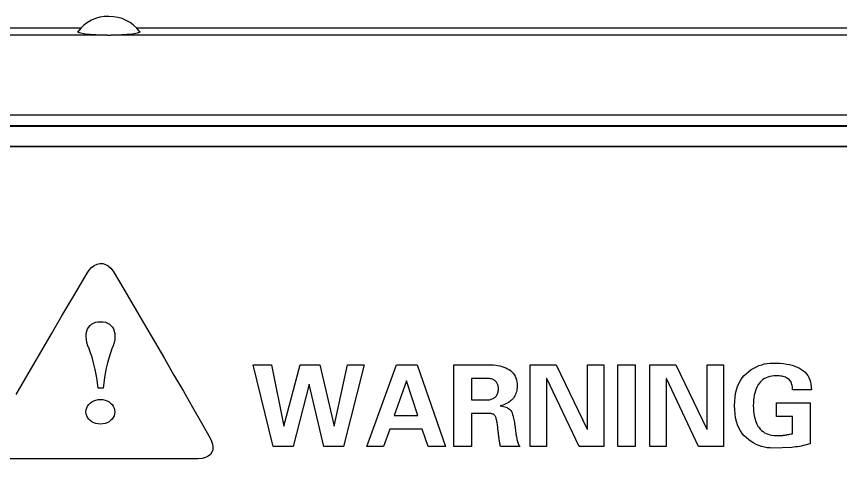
# Model space of a CAD drawing. Header units: inches. Extents: x 0.6 to 61.5, y 0.9 to 41.7.
# Drawn here: x 8.342 to 8.948, y 36.811 to 37.143 of the extents above; entities that cross this region are included whole.
import ezdxf

# ---------------------------------------------------------------- set-up
doc = ezdxf.new("R2010")
doc.units = ezdxf.units.IN
doc.header["$MEASUREMENT"] = 0
doc.layers.add('ARTWORK', color=2, linetype='Continuous')
doc.layers.add('OBJECT', color=7, linetype='Continuous')

msp = doc.modelspace()

# ---------------------------------------------------------------- linework, layer by layer
at = {"layer": 'ARTWORK'}
msp.add_line((13.41312, 37.04726), (7.34312, 37.04726), dxfattribs=at)
for points in [[(13.41312, 35.47726), (7.34312, 35.47726), (7.34312, 37.04726), (13.41312, 37.04726), (13.41312, 35.47726), (13.41312, 35.47726)], [(8.34131, 36.86482), (8.3474, 36.87528), (8.35363, 36.88597), (8.3602, 36.89722), (8.36727, 36.90933), (8.37505, 36.92262), (8.38372, 36.9374), (8.39347, 36.95399), (8.39347, 36.95399), (8.39507, 36.9563), (8.39686, 36.9582), (8.39881, 36.95965), (8.40086, 36.96064), (8.40297, 36.96114), (8.40509, 36.96112), (8.40716, 36.96057), (8.40915, 36.95946), (8.41101, 36.95777), (8.41268, 36.95548), (8.41268, 36.95548), (8.42057, 36.94225), (8.42829, 36.92922), (8.43584, 36.91638), (8.44322, 36.90374), (8.45043, 36.89132), (8.45748, 36.87912), (8.46437, 36.86715), (8.4711, 36.85542), (8.47768, 36.84394), (8.48411, 36.83271), (8.48411, 36.83271), (8.4852, 36.83046), (8.48588, 36.82825), (8.48614, 36.82611), (8.48597, 36.8241), (8.48536, 36.82227), (8.48429, 36.82066), (8.48276, 36.81932), (8.48075, 36.8183), (8.47825, 36.81766), (8.47525, 36.81743), (8.47525, 36.81743)], [(8.40161, 36.86947), (8.40161, 36.86947), (8.4006, 36.87696), (8.39949, 36.88311), (8.39833, 36.88813), (8.39716, 36.8922), (8.39604, 36.89552), (8.39502, 36.8983), (8.39413, 36.90072), (8.39344, 36.90297), (8.39299, 36.90526), (8.39283, 36.90778), (8.39283, 36.90778), (8.39295, 36.90974), (8.39331, 36.91151), (8.3939, 36.91309), (8.3947, 36.91446), (8.3957, 36.91564), (8.3969, 36.91662), (8.39827, 36.91738), (8.39982, 36.91793), (8.40152, 36.91826), (8.40337, 36.91837), (8.40337, 36.91837), (8.40525, 36.91826), (8.40698, 36.91793), (8.40854, 36.91738), (8.40993, 36.91662), (8.41113, 36.91564), (8.41214, 36.91446), (8.41294, 36.91309), (8.41353, 36.91151), (8.41389, 36.90974), (8.41401, 36.90778), (8.41401, 36.90778), (8.41385, 36.90526), (8.4134, 36.90297), (8.41271, 36.90072), (8.41183, 36.8983), (8.4108, 36.89552), (8.40968, 36.8922), (8.40852, 36.88813), (8.40736, 36.88311), (8.40625, 36.87696), (8.40525, 36.86947), (8.40161, 36.86947)], [(8.55026, 36.88667), (8.56485, 36.88667), (8.57535, 36.84142), (8.58518, 36.88667), (8.59751, 36.88667), (8.58218, 36.82651), (8.56785, 36.82651), (8.55701, 36.87234), (8.54518, 36.82651), (8.53051, 36.82651), (8.51583, 36.88667), (8.52917, 36.88667), (8.53842, 36.84142), (8.55026, 36.88667), (8.55026, 36.88667)], [(8.59944, 36.8265), (8.62117, 36.88667), (8.63652, 36.88667), (8.65742, 36.8265), (8.64444, 36.8265), (8.64009, 36.83925), (8.61627, 36.83925), (8.61175, 36.8265), (8.59944, 36.8265), (8.59944, 36.8265)], [(8.67643, 36.8265), (8.66351, 36.8265), (8.66351, 36.88667), (8.6891, 36.88667), (8.6891, 36.88667), (8.69088, 36.88664), (8.6926, 36.88653), (8.69426, 36.88635), (8.69586, 36.8861), (8.69739, 36.88578), (8.69886, 36.88538), (8.70026, 36.88492), (8.7016, 36.88438), (8.70288, 36.88377), (8.7041, 36.88309), (8.7041, 36.88309), (8.70522, 36.88233), (8.70623, 36.88146), (8.70711, 36.8805), (8.70788, 36.87944), (8.70853, 36.87828), (8.70907, 36.87702), (8.70948, 36.87566), (8.70978, 36.87421), (8.70995, 36.87266), (8.71001, 36.871), (8.71001, 36.871), (8.70998, 36.86986), (8.70988, 36.86876), (8.70971, 36.86769), (8.70948, 36.86668), (8.70918, 36.8657), (8.70881, 36.86476), (8.70838, 36.86386), (8.70788, 36.86301), (8.70731, 36.8622), (8.70668, 36.86142), (8.70668, 36.86142), (8.70599, 36.8607), (8.70525, 36.86002), (8.70445, 36.8594), (8.70361, 36.85882), (8.70272, 36.8583), (8.70178, 36.85782), (8.70079, 36.8574), (8.69975, 36.85702), (8.69865, 36.8567), (8.69751, 36.85642), (8.69751, 36.85642), (8.6988, 36.85623), (8.69998, 36.85599), (8.70106, 36.8557), (8.70204, 36.85537), (8.70292, 36.85499), (8.7037, 36.85455), (8.70438, 36.85408), (8.70495, 36.85355), (8.70543, 36.85297), (8.7058, 36.85235), (8.7058, 36.85235), (8.70612, 36.85167), (8.70642, 36.85094), (8.7067, 36.85015), (8.70697, 36.84931), (8.70722, 36.84841), (8.70745, 36.84746), (8.70767, 36.84645), (8.70787, 36.84539), (8.70805, 36.84427), (8.70822, 36.8431), (8.70822, 36.8431), (8.70838, 36.84192), (8.70853, 36.84079), (8.70867, 36.83971), (8.70881, 36.83868), (8.70894, 36.83769), (8.70907, 36.83676), (8.70919, 36.83587), (8.7093, 36.83503), (8.70941, 36.83425), (8.70951, 36.8335), (8.70951, 36.8335), (8.7097, 36.83258), (8.70991, 36.83171), (8.71012, 36.83089), (8.71035, 36.83011), (8.7106, 36.82939), (8.71085, 36.82871), (8.71112, 36.82809), (8.71141, 36.82751), (8.7117, 36.82698), (8.71201, 36.8265), (8.69776, 36.8265), (8.69776, 36.8265), (8.69762, 36.82725), (8.69748, 36.82797), (8.69735, 36.82867), (8.69722, 36.82936), (8.69711, 36.83003), (8.697, 36.83067), (8.6969, 36.83131), (8.6968, 36.83192), (8.69672, 36.83251), (8.69664, 36.83309), (8.69664, 36.83309), (8.69656, 36.83368), (8.69648, 36.83432), (8.6964, 36.835), (8.69631, 36.83573), (8.69622, 36.83651), (8.69613, 36.83733), (8.69603, 36.8382), (8.69593, 36.83912), (8.69583, 36.84008), (8.69572, 36.84109), (8.69572, 36.84109), (8.69561, 36.84209), (8.69548, 36.84304), (8.69535, 36.84393), (8.6952, 36.84475), (8.69504, 36.84553), (8.69487, 36.84624), (8.69469, 36.84689), (8.6945, 36.84749), (8.6943, 36.84803), (8.69408, 36.8485), (8.69408, 36.8485), (8.69385, 36.84894), (8.69358, 36.84932), (8.69328, 36.84966), (8.69293, 36.84995), (8.69255, 36.8502), (8.69214, 36.8504), (8.69168, 36.85055), (8.69119, 36.85067), (8.69066, 36.85073), (8.6901, 36.85075), (8.67643, 36.85075), (8.67643, 36.8265), (8.67643, 36.8265)], [(8.7556, 36.82651), (8.73185, 36.87651), (8.73167, 36.87651), (8.73167, 36.82651), (8.7196, 36.82651), (8.7196, 36.88667), (8.73877, 36.88667), (8.76167, 36.83934), (8.76185, 36.83934), (8.76185, 36.88667), (8.77392, 36.88667), (8.77392, 36.82651), (8.7556, 36.82651), (8.7556, 36.82651)], [(8.79701, 36.82651), (8.78409, 36.82651), (8.78409, 36.88668), (8.79701, 36.88668), (8.79701, 36.82651), (8.79701, 36.82651)], [(8.8436, 36.82651), (8.81985, 36.87651), (8.81967, 36.87651), (8.81967, 36.82651), (8.8076, 36.82651), (8.8076, 36.88667), (8.82677, 36.88667), (8.84967, 36.83934), (8.84985, 36.83934), (8.84985, 36.88667), (8.86192, 36.88667), (8.86192, 36.82651), (8.8436, 36.82651), (8.8436, 36.82651)], [(8.90101, 36.84859), (8.90101, 36.85859), (8.92568, 36.85859), (8.92568, 36.8285), (8.92568, 36.8285), (8.9244, 36.82812), (8.92311, 36.82776), (8.9218, 36.82743), (8.92047, 36.82712), (8.91913, 36.82684), (8.91777, 36.82659), (8.9164, 36.82636), (8.91501, 36.82616), (8.9136, 36.82599), (8.91218, 36.82584), (8.89834, 36.82534), (8.89834, 36.82534), (8.89618, 36.82541), (8.89407, 36.82564), (8.89199, 36.82601), (8.88997, 36.82654), (8.88798, 36.82721), (8.88605, 36.82803), (8.88415, 36.82901), (8.88231, 36.83013), (8.8805, 36.8314), (8.87875, 36.83282), (8.87875, 36.83282), (8.8771, 36.83441), (8.87563, 36.83618), (8.87433, 36.83812), (8.8732, 36.84023), (8.87225, 36.84252), (8.87147, 36.84499), (8.87086, 36.84764), (8.87043, 36.85046), (8.87017, 36.85346), (8.87008, 36.85663), (8.87008, 36.85663), (8.87017, 36.85977), (8.87043, 36.86274), (8.87087, 36.86554), (8.87148, 36.86817), (8.87226, 36.87063), (8.87322, 36.87292), (8.87435, 36.87503), (8.87566, 36.87698), (8.87714, 36.87875), (8.8788, 36.88035), (8.8788, 36.88035), (8.88056, 36.88179), (8.88237, 36.88307), (8.88421, 36.88421), (8.8861, 36.88519), (8.88804, 36.88603), (8.89001, 36.88671), (8.89203, 36.88724), (8.8941, 36.88762), (8.8962, 36.88785), (8.89834, 36.88792), (8.89834, 36.88792), (8.90101, 36.88787), (8.90356, 36.88774), (8.90597, 36.8875), (8.90826, 36.88718), (8.91042, 36.88676), (8.91245, 36.88626), (8.91435, 36.88565), (8.91613, 36.88496), (8.91778, 36.88417), (8.9193, 36.8833), (8.9193, 36.8833), (8.92069, 36.88231), (8.92193, 36.88122), (8.92302, 36.88001), (8.92397, 36.87868), (8.92477, 36.87724), (8.92543, 36.87569), (8.92594, 36.87402), (8.9263, 36.87224), (8.92652, 36.87035), (8.92659, 36.86834), (8.91276, 36.86834), (8.91276, 36.86834), (8.91273, 36.86941), (8.91264, 36.87042), (8.91248, 36.87136), (8.91226, 36.87224), (8.91198, 36.87306), (8.91163, 36.87382), (8.91122, 36.87451), (8.91074, 36.87514), (8.9102, 36.87571), (8.90959, 36.87621), (8.90959, 36.87621), (8.90894, 36.87667), (8.90823, 36.87707), (8.90747, 36.87743), (8.90666, 36.87774), (8.9058, 36.878), (8.90489, 36.87821), (8.90392, 36.87838), (8.90291, 36.87849), (8.90184, 36.87856), (8.90072, 36.87859), (8.90072, 36.87859), (8.89908, 36.87853), (8.89752, 36.87836), (8.89605, 36.87807), (8.89466, 36.87766), (8.89335, 36.87714), (8.89213, 36.8765), (8.89099, 36.87575), (8.88994, 36.87488), (8.88897, 36.8739), (8.88808, 36.8728), (8.88808, 36.8728), (8.88727, 36.87159), (8.88655, 36.87029), (8.88592, 36.8689), (8.88537, 36.86742), (8.8849, 36.86585), (8.88452, 36.86418), (8.88422, 36.86242), (8.88401, 36.86057), (8.88389, 36.85862), (8.88384, 36.85659), (8.88384, 36.85659), (8.88389, 36.85455), (8.88401, 36.85261), (8.88423, 36.85076), (8.88452, 36.849), (8.88491, 36.84733), (8.88537, 36.84576), (8.88593, 36.84428), (8.88656, 36.84289), (8.88729, 36.84159), (8.88809, 36.84038), (8.88809, 36.84038), (8.88898, 36.83928), (8.88996, 36.83829), (8.89101, 36.83743), (8.89215, 36.83667), (8.89338, 36.83604), (8.89469, 36.83551), (8.89608, 36.83511), (8.89755, 36.83482), (8.89911, 36.83465), (8.90075, 36.83459), (8.90075, 36.83459), (8.9014, 36.83459), (8.90203, 36.83459), (8.90262, 36.8346), (8.90318, 36.83461), (8.90371, 36.83463), (8.90421, 36.83465), (8.90467, 36.83467), (8.90511, 36.83469), (8.90551, 36.83472), (8.90589, 36.83475), (8.90589, 36.83475), (8.90628, 36.8348), (8.90673, 36.83485), (8.90726, 36.83493), (8.90785, 36.83502), (8.9085, 36.83513), (8.90922, 36.83525), (8.91001, 36.8354), (8.91086, 36.83555), (8.91178, 36.83573), (8.91276, 36.83592), (8.91276, 36.84859), (8.90101, 36.84859), (8.90101, 36.84859)], [(8.63685, 36.84925), (8.62859, 36.87493), (8.6196, 36.84925), (8.63685, 36.84925)], [(8.67643, 36.86075), (8.68726, 36.86075), (8.68726, 36.86075), (8.68809, 36.86078), (8.68889, 36.86084), (8.68964, 36.86095), (8.69036, 36.86109), (8.69104, 36.86129), (8.69169, 36.86152), (8.69229, 36.8618), (8.69286, 36.86211), (8.69339, 36.86248), (8.69389, 36.86288), (8.69389, 36.86288), (8.69434, 36.86332), (8.69474, 36.8638), (8.6951, 36.86432), (8.69541, 36.86488), (8.69567, 36.86547), (8.69588, 36.8661), (8.69605, 36.86677), (8.69617, 36.86748), (8.69624, 36.86822), (8.69626, 36.869), (8.69626, 36.869), (8.69624, 36.86977), (8.69617, 36.87049), (8.69606, 36.87117), (8.6959, 36.87181), (8.69569, 36.87241), (8.69544, 36.87297), (8.69514, 36.87349), (8.6948, 36.87396), (8.69441, 36.8744), (8.69397, 36.8748), (8.69397, 36.8748), (8.69349, 36.87516), (8.69297, 36.87548), (8.69241, 36.87576), (8.6918, 36.876), (8.69115, 36.87621), (8.69046, 36.87638), (8.68972, 36.87651), (8.68894, 36.8766), (8.68813, 36.87665), (8.68726, 36.87667), (8.67643, 36.87667), (8.67643, 36.86075)], [(8.41389, 36.85203), (8.41389, 36.85203), (8.41375, 36.85055), (8.41337, 36.84916), (8.41275, 36.84787), (8.41191, 36.84669), (8.41088, 36.84565), (8.40967, 36.84476), (8.40829, 36.84403), (8.40677, 36.84349), (8.40513, 36.84316), (8.40337, 36.84304), (8.40337, 36.84304), (8.40164, 36.84315), (8.4, 36.84348), (8.39847, 36.84401), (8.39707, 36.84473), (8.39583, 36.84561), (8.39476, 36.84665), (8.3939, 36.84783), (8.39325, 36.84912), (8.39285, 36.85053), (8.39271, 36.85203), (8.39271, 36.85203), (8.39285, 36.85348), (8.39325, 36.85486), (8.3939, 36.85616), (8.39476, 36.85735), (8.39583, 36.85842), (8.39707, 36.85934), (8.39847, 36.86009), (8.4, 36.86065), (8.40164, 36.861), (8.40337, 36.86112), (8.40337, 36.86112), (8.40513, 36.861), (8.40677, 36.86064), (8.40829, 36.86007), (8.40967, 36.85931), (8.41088, 36.85838), (8.41191, 36.85731), (8.41275, 36.85612), (8.41337, 36.85482), (8.41375, 36.85345), (8.41389, 36.85203), (8.41389, 36.85203)], [(8.47525, 36.81743), (8.33237, 36.81743)]]:
    msp.add_lwpolyline(points, dxfattribs=at)
at = {"layer": 'OBJECT'}
for p, q in [((8.40813, 37.12934), (7.62353, 37.12934)), ((8.38889, 37.13446), (7.64246, 37.13446)), ((8.40813, 37.12934), (8.40953, 37.12933)), ((8.40953, 37.12933), (8.41093, 37.12934)), ((9.19554, 37.12934), (8.41093, 37.12934)), ((9.17629, 37.13446), (8.42986, 37.13446)), ((13.43755, 37.07054), (7.31869, 37.07054)), ((7.32465, 37.0628), (13.43158, 37.0628)), ((13.43098, 37.06201), (7.32526, 37.06201))]:
    msp.add_line(p, q, dxfattribs=at)
at = {"layer": 'OBJECT', "flags": 128}
for points in [[(8.40813, 37.12934), (8.39986, 37.12955), (8.39588, 37.12979), (8.39243, 37.13012), (8.38769, 37.13094), (8.38638, 37.13182), (8.38665, 37.13194)], [(8.43242, 37.13195), (8.43269, 37.13182), (8.43137, 37.13094), (8.42941, 37.1305), (8.42664, 37.13012), (8.41921, 37.12955), (8.41093, 37.12934)]]:
    msp.add_lwpolyline(points, dxfattribs=at)
at = {"layer": 'OBJECT'}
for centre, radius, start, end in [((8.40853, 37.11621), 0.02687, 87.86811, 144.2815), ((8.41003, 37.11543), 0.02764, 36.36546, 91.02217)]:
    msp.add_arc(centre, radius, start, end, dxfattribs=at)

doc.saveas('drawing.dxf')
